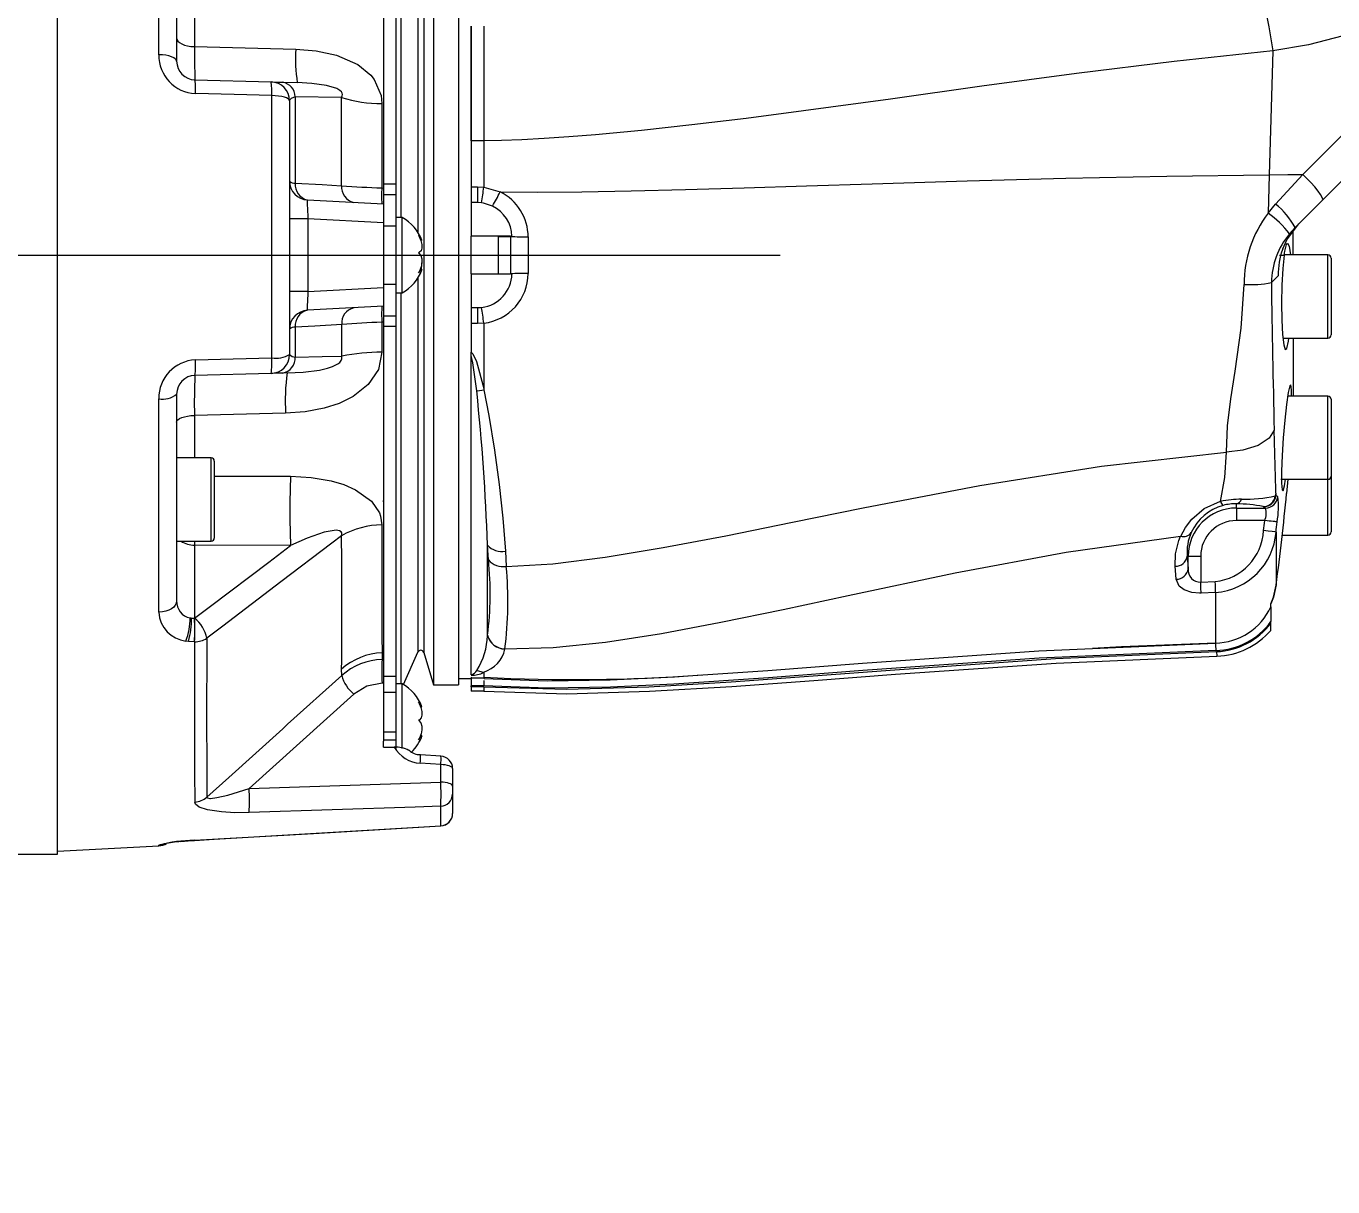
# Model space of a CAD drawing. Header units: millimetres. Extents: x 26 to 585, y 36 to 406.
# Drawn here: x 130.91 to 151.74, y 165.75 to 184.25 of the extents above; entities that cross this region are included whole.
import ezdxf

# ---------------------------------------------------------------- set-up
doc = ezdxf.new("R2010")
doc.units = ezdxf.units.MM
doc.styles.add('SLDTEXTSTYLE0', font='TXT', dxfattribs={"width": 0.605})
doc.dimstyles.new('SLDDIMSTYLE6', dxfattribs={"dimtxt": 3.5, "dimasz": 3.5, "dimexe": 0, "dimexo": 0.0625, "dimgap": 0.875, "dimtad": 0, "dimtih": 1, "dimtoh": 1, "dimlfac": 10, "dimrnd": 1e-09, "dimzin": 12, "dimdsep": 46, "dimtxsty": 'SLDTEXTSTYLE0', "dimsah": 1, "dimcen": 0, "dimadec": 0, "dimazin": 0, "dimtfac": 1, "dimtdec": 3, "dimtofl": 0, "dimtmove": 0, "dimatfit": 3, "dimfxl": 1, "dimfrac": 2, "dimtolj": 1, "dimtzin": 12, "dimarcsym": 0})

# ---------------------------------------------------------------- blocks, each defined once
blk = doc.blocks.new('*D24')
at = {"color": 7, "linetype": 'Continuous', "lineweight": 0, "transparency": 16777216}
for p, q in [((99.108, 180.599), (120.828, 158.88)), ((120.828, 158.88), (127.275, 152.435)), ((127.275, 152.435), (207.313, 152.435))]:
    blk.add_line(p, q, dxfattribs=at)
blk.add_solid([(120.828, 158.88), (122.923, 156.025), (123.684, 156.786)], dxfattribs=at)
at = {"color": 7, "linetype": 'Continuous', "lineweight": 0, "transparency": 16777216, "char_height": 3.5, "attachment_point": 1, "style": 'SLDTEXTSTYLE0'}
for s, insert in [('R307.3', (160.69, 167.689)), ('R307.3', (130.362, 156.947)), ('Smallest circumsribed radius axis 1', (130.362, 151.575))]:
    blk.add_mtext(s, dxfattribs=dict(at, insert=insert))
blk = doc.blocks.new('SW_CENTERMARKSYMBOL_7')
at = {"color": 0, "linetype": 'Continuous', "lineweight": 0}
blk.add_line((0.7, 0), (43.821, 0), dxfattribs=at)

msp = doc.modelspace()

# ---------------------------------------------------------------- linework, layer by layer
at = {"color": 7, "linetype": 'Continuous', "lineweight": 15}
for p, q in [((136.604629, 187.639972), (136.604629, 181.73291)), ((136.804629, 187.639972), (136.804629, 181.73291)), ((136.881874, 187.548521), (136.881874, 181.198577)), ((137.404631, 187.448577), (137.404631, 173.748577)), ((131.408221, 171.048577), (131.408221, 186.46608)), ((133.023922, 183.792451), (133.023922, 186.349485)), ((133.308221, 185.891493), (133.308221, 183.690824)), ((137.804631, 184.716008), (137.804631, 173.748577)), ((151.26595, 181.884198), (153.914363, 184.537323)), ((138.004629, 182.42227), (138.004629, 184.248577)), ((138.004629, 184.248577), (138.004629, 182.42227)), ((138.204629, 184.248576), (138.204629, 182.42227)), ((154.219122, 184.113066), (151.57928, 181.473226)), ((133.59252, 183.92174), (135.206152, 183.87981)), ((133.600367, 183.390927), (134.816072, 183.359093)), ((134.998102, 183.354326), (135.232312, 183.348193)), ((134.823922, 178.960303), (134.823922, 183.140909)), ((135.108222, 183.059196), (135.108222, 179.012959)), ((135.938842, 183.110434), (135.199235, 183.123114)), ((138.204629, 182.42227), (138.004629, 182.42227)), ((138.004629, 182.42227), (138.004629, 181.688763)), ((138.204629, 182.42227), (138.204629, 181.682718)), ((136.604629, 181.73291), (136.804629, 181.73291)), ((136.604629, 181.73291), (136.604629, 181.5643)), ((136.804629, 181.73291), (136.804629, 181.5643)), ((138.004629, 181.688763), (138.10463, 181.688763)), ((138.004629, 181.688763), (138.004629, 181.43572)), ((138.10463, 181.688763), (138.10463, 181.43572)), ((138.10463, 181.688763), (138.204629, 181.682744)), ((150.725205, 181.878924), (150.710387, 181.266639)), ((150.831337, 181.41153), (151.267017, 181.883179)), ((135.392521, 181.478012), (136.604629, 181.414488)), ((136.580036, 181.66908), (136.60822, 181.667655)), ((136.604629, 181.5643), (136.804629, 181.5643)), ((136.604629, 181.5643), (136.604629, 181.0643)), ((136.804629, 181.5643), (136.804629, 181.0643)), ((138.10463, 181.43572), (138.004629, 181.43572)), ((138.004629, 181.43572), (138.004629, 180.898577)), ((138.170255, 181.431783), (138.10463, 181.43572)), ((150.710387, 181.266639), (150.831337, 181.41153)), ((151.57928, 181.473226), (151.142336, 181.036286)), ((135.400368, 181.1776), (135.108222, 181.1776)), ((135.400368, 181.1776), (135.400368, 180.019554)), ((136.604629, 181.0643), (136.604629, 180.132855)), ((136.604629, 181.0643), (136.804629, 181.0643)), ((136.904631, 181.198577), (136.804629, 181.198577)), ((136.804629, 181.0643), (136.804629, 180.132855)), ((136.904631, 179.998577), (136.904631, 181.198577)), ((138.004629, 180.298577), (138.004629, 180.898577)), ((138.43926, 180.898577), (138.004629, 180.898577)), ((138.439269, 180.896905), (138.43926, 180.898577)), ((138.631866, 180.898577), (138.43926, 180.898577)), ((138.631866, 180.898577), (138.631866, 180.897574)), ((138.631866, 180.898577), (138.652716, 180.898577)), ((138.91272, 180.888577), (138.912959, 180.307189)), ((151.142336, 181.036286), (151.052065, 180.936585)), ((151.108707, 180.598577), (151.110459, 180.97538)), ((150.889988, 180.598577), (150.966496, 180.598577)), ((151.664628, 180.602214), (150.967045, 180.602214)), ((151.71463, 180.552214), (151.71463, 179.325214)), ((137.218896, 180.369779), (137.190051, 180.369779)), ((138.004629, 180.298577), (138.439409, 180.298577)), ((138.004629, 180.298577), (138.004629, 179.761435)), ((138.439409, 180.298577), (138.439418, 180.300059)), ((138.439409, 180.298577), (138.631854, 180.298577)), ((138.439418, 180.300059), (138.631854, 180.299466)), ((138.631854, 180.299466), (138.631854, 180.298577)), ((135.400368, 180.019554), (135.108222, 180.019554)), ((136.604629, 180.132855), (136.804629, 180.132855)), ((136.604629, 180.132855), (136.604629, 179.632855)), ((136.804629, 180.132855), (136.804629, 179.632855)), ((136.804629, 179.998577), (136.904631, 179.998577)), ((136.881874, 179.998577), (136.881874, 173.764655)), ((136.604629, 179.782667), (135.392521, 179.719143)), ((136.604629, 179.632855), (136.804629, 179.632855)), ((136.604629, 179.632855), (136.604629, 179.464244)), ((136.804629, 179.632855), (136.804629, 179.464244)), ((138.004629, 179.761435), (138.10463, 179.761435)), ((138.004629, 179.761435), (138.004629, 179.508391)), ((138.10463, 179.761435), (138.170252, 179.765371)), ((138.10463, 179.761435), (138.10463, 179.508391)), ((135.939826, 178.988662), (135.940279, 179.491573)), ((136.582224, 179.528185), (136.581815, 179.050237)), ((136.60822, 179.5295), (136.582224, 179.528185)), ((136.604629, 179.464244), (136.804629, 179.464244)), ((136.604629, 179.464244), (136.604629, 173.888131)), ((136.804629, 179.464244), (136.804629, 173.888131)), ((138.10463, 179.508391), (138.004629, 179.508391)), ((138.004629, 179.508391), (138.004629, 179.050975)), ((138.204629, 179.514411), (138.10463, 179.508391)), ((138.204629, 179.51438), (138.204629, 178.469613)), ((150.946612, 179.275214), (151.664628, 179.275214)), ((151.108707, 179.275214), (151.108707, 178.351108)), ((138.004629, 178.997642), (138.004629, 179.050975)), ((138.004629, 173.905688), (138.004629, 178.997642)), ((134.816072, 178.713062), (133.600367, 178.681227)), ((135.072313, 178.719772), (134.998024, 178.717826)), ((133.308221, 178.38133), (133.308221, 176.674838)), ((138.204629, 178.469613), (138.204543, 178.452696)), ((151.664628, 178.351108), (151.022876, 178.351108)), ((133.023922, 174.904229), (133.023922, 178.30846)), ((151.71463, 178.301108), (151.71463, 177.074108)), ((135.046152, 178.079071), (133.59252, 178.042326)), ((133.85822, 177.365463), (133.308221, 177.365463)), ((133.908219, 177.315463), (133.908219, 176.088463)), ((150.914628, 177.024108), (151.664628, 177.024108)), ((151.027466, 177.024108), (151.005949, 176.798577)), ((151.71463, 177.074108), (151.71463, 176.185077)), ((136.604629, 176.667952), (136.60822, 176.688409)), ((150.834937, 176.800951), (150.825937, 176.761386)), ((150.834937, 176.800951), (150.83505, 176.765494)), ((150.20463, 176.566584), (150.20463, 176.632685)), ((150.20463, 176.566584), (150.666619, 176.566584)), ((150.20463, 176.566584), (150.20463, 176.366858)), ((150.636853, 176.584938), (150.629521, 176.588476)), ((150.656445, 176.366858), (150.20463, 176.366858)), ((150.937022, 176.135077), (151.664628, 176.135077)), ((133.304928, 176.038463), (133.85822, 176.038463)), ((133.308221, 175.971337), (133.308221, 175.085419)), ((133.59252, 175.97452), (133.59252, 174.8115)), ((135.124088, 175.96867), (133.59252, 175.97452)), ((138.26421, 174.536318), (138.26421, 175.974659)), ((138.278521, 175.739745), (138.26421, 175.974659)), ((149.436624, 175.798577), (149.421419, 175.798577)), ((149.421419, 175.798577), (149.436624, 175.598077)), ((149.436624, 175.598077), (149.436624, 175.798577)), ((149.436624, 175.798577), (149.636347, 175.798577)), ((149.636347, 175.798577), (149.636347, 175.385555)), ((138.564, 175.63702), (138.564018, 175.63702)), ((149.245114, 175.430698), (149.230559, 175.637724)), ((149.636347, 175.385555), (149.868912, 175.393307)), ((150.839771, 175.340917), (150.794632, 175.147421)), ((150.794632, 175.145733), (150.839199, 175.337251)), ((149.874325, 175.21902), (149.642564, 175.211094)), ((150.754631, 174.992128), (150.754631, 175.041309)), ((133.524824, 174.816455), (133.545638, 174.813311)), ((133.545638, 174.813311), (133.59252, 174.8115)), ((133.59252, 174.8115), (133.595056, 174.811506)), ((150.754631, 174.992128), (150.754631, 174.756871)), ((150.754631, 174.731677), (150.754631, 174.756871)), ((150.754631, 174.616025), (150.754631, 174.731677)), ((133.498756, 174.440267), (133.457125, 174.446809)), ((133.59252, 174.434442), (133.498756, 174.440267)), ((133.595056, 174.434446), (133.59252, 174.434442)), ((138.26421, 174.536318), (138.264538, 174.537613)), ((136.927057, 173.75165), (137.153686, 174.268651)), ((137.247295, 174.263196), (137.404631, 173.748577)), ((138.543324, 174.319413), (138.543353, 174.319413)), ((149.885971, 174.277391), (149.893177, 174.204954)), ((135.939328, 173.895985), (135.938768, 174.000146)), ((136.583651, 174.152389), (136.60822, 174.153154)), ((136.60822, 173.776876), (136.583651, 173.776129)), ((136.604629, 173.888131), (136.804629, 173.888131)), ((136.604629, 173.888131), (136.604629, 173.633181)), ((136.804629, 173.888131), (136.804629, 173.633181)), ((137.804631, 173.848577), (138.004629, 173.848577)), ((138.004629, 173.871649), (138.004629, 173.852312)), ((138.004629, 173.848577), (138.004629, 173.852312)), ((138.204629, 173.852312), (138.004629, 173.852312)), ((138.004629, 173.852312), (138.004629, 173.732028)), ((138.194982, 173.949037), (138.204629, 173.952021)), ((138.204629, 173.943467), (138.204629, 173.866732)), ((138.204629, 173.817303), (138.204629, 173.732028)), ((136.604629, 173.633181), (136.804629, 173.633181)), ((136.604629, 173.633181), (136.604629, 173.000323)), ((136.904631, 173.764655), (136.804629, 173.764655)), ((136.804629, 173.633181), (136.804629, 173.000323)), ((136.904631, 172.73432), (136.904631, 173.764655)), ((137.404631, 173.748577), (137.804631, 173.748577)), ((138.204629, 173.732028), (138.004629, 173.732028)), ((138.004629, 173.718587), (138.004629, 173.732028)), ((138.204629, 173.718587), (138.004629, 173.718587)), ((138.004629, 173.718587), (138.004629, 173.645792)), ((138.204629, 173.645792), (138.004629, 173.645792)), ((138.204629, 173.718587), (138.204629, 173.645792)), ((137.200878, 173.395614), (137.218983, 173.395614)), ((136.604629, 173.000323), (136.804629, 173.000323)), ((136.604629, 173.000323), (136.604629, 172.871461)), ((136.804629, 173.000323), (136.804629, 172.871461)), ((137.218983, 172.933696), (137.193383, 172.933696)), ((136.604629, 172.871461), (136.804629, 172.871461)), ((136.604629, 172.871461), (136.604629, 172.85052)), ((136.60822, 172.755906), (136.60822, 172.850458)), ((136.804629, 172.871461), (136.804629, 172.735682)), ((137.52128, 172.612029), (137.19512, 172.633182)), ((137.518687, 172.476945), (137.192518, 172.498257)), ((137.518687, 172.197646), (137.518687, 172.476945)), ((137.708221, 172.41192), (137.708221, 172.132622)), ((134.463147, 172.094053), (137.518687, 172.197646)), ((137.708221, 172.132622), (137.708221, 172.004539)), ((137.708221, 172.004539), (137.708221, 171.69885)), ((137.518687, 171.500911), (137.518687, 171.813398)), ((137.519915, 171.50238), (137.518687, 171.500911)), ((131.408221, 171.098577), (133.023922, 171.183252)), ((129.5974, 171.048577), (131.408221, 171.048577))]:
    msp.add_line(p, q, dxfattribs=at)
at = {"color": 8, "linetype": 'Continuous', "lineweight": 15}
for p, q in [((137.153686, 186.928452), (137.153686, 180.964967)), ((137.247295, 186.933959), (137.247295, 174.263196)), ((133.59252, 185.045067), (133.59252, 183.92174)), ((136.604629, 181.114488), (135.400368, 181.1776)), ((151.664628, 179.275214), (151.664628, 180.602214)), ((137.153686, 180.232188), (137.153686, 174.268651)), ((135.400368, 180.019554), (136.604629, 180.082667)), ((151.664628, 177.024108), (151.664628, 178.351108)), ((133.59252, 178.042326), (133.59252, 177.365463)), ((133.85822, 176.038463), (133.85822, 177.365463)), ((133.908219, 177.072448), (135.124088, 177.072341)), ((151.664628, 176.135077), (151.664628, 177.024108)), ((133.591975, 176.038463), (133.59252, 175.97452)), ((133.59252, 171.269614), (133.594198, 171.267901)), ((133.023922, 171.183252), (133.023922, 171.192359))]:
    msp.add_line(p, q, dxfattribs=at)
at = {"color": 7, "linetype": 'Continuous', "lineweight": 15, "flags": 128}
for points in [[(154.070801, 184.685619), (153.551943, 184.480128), (153.010244, 184.344971), (152.461339, 184.219409), (151.908291, 184.093272), (151.355196, 183.953125), (150.786538, 183.853502)], [(133.308221, 184.06225), (133.313609, 184.035704), (133.329577, 184.010112), (133.355556, 183.986392), (133.390606, 183.965397), (133.433477, 183.94788), (133.482621, 183.934472), (133.53628, 183.925653), (133.59252, 183.92174)], [(133.308221, 183.690824), (133.302833, 183.710024), (133.286862, 183.728534), (133.260886, 183.745691), (133.225832, 183.760876), (133.182965, 183.773545), (133.133818, 183.783243), (133.080162, 183.789621), (133.023922, 183.792451)], [(135.206152, 183.87981), (135.534317, 183.853245), (135.855038, 183.783717), (136.19583, 183.634417), (136.402527, 183.464516), (136.455322, 183.398679), (136.566682, 183.14419), (136.579497, 183.013693)], [(150.786538, 183.853502), (149.210633, 183.685906), (147.658012, 183.493614), (146.145187, 183.289392), (144.688673, 183.086003), (143.304987, 182.896213), (142.388911, 182.777929), (141.524837, 182.674043), (140.720753, 182.586153), (139.984591, 182.515922), (139.560259, 182.481501), (139.168183, 182.454795), (138.810442, 182.435963), (138.489027, 182.425131), (138.204629, 182.42227)], [(150.786538, 183.853502), (150.75881, 182.944638), (150.725205, 181.878924)], [(134.816072, 183.359093), (134.817825, 183.359047), (134.866626, 183.357769), (134.998102, 183.354326)], [(134.823922, 183.140909), (134.224791, 183.156834), (133.608214, 183.173221)], [(135.938842, 183.110434), (135.949806, 183.136726), (135.951556, 183.161283), (135.946075, 183.181699), (135.934315, 183.201041), (135.911373, 183.223473), (135.862724, 183.252749), (135.697705, 183.303545), (135.462357, 183.336615), (135.232312, 183.348193)], [(135.108222, 183.059196), (135.102833, 183.074633), (135.086862, 183.089517), (135.060886, 183.103311), (135.025833, 183.115521), (134.982962, 183.125707), (134.933818, 183.133505), (134.880162, 183.138634), (134.823922, 183.140909)], [(135.199235, 183.123114), (135.133497, 183.095466), (135.109095, 183.066126), (135.108222, 183.059196)], [(135.199235, 183.123114), (135.199214, 182.41562), (135.199184, 181.746119)], [(135.938794, 181.705506), (135.938687, 182.413642), (135.938842, 183.110434)], [(136.579497, 183.013693), (136.57961, 182.353626), (136.580036, 181.66908)], [(135.199184, 181.746119), (135.62913, 181.722536), (135.938794, 181.705506)], [(138.464976, 181.604746), (139.069236, 181.601187), (139.768843, 181.607785), (140.555269, 181.622885), (141.419984, 181.644836), (142.354454, 181.672), (143.350143, 181.702757), (144.39852, 181.735487), (145.910395, 181.780736), (147.483564, 181.822462), (149.095882, 181.856555), (150.725205, 181.878924)], [(150.725205, 181.878924), (151.027895, 181.881493), (151.265968, 181.883173)], [(151.57928, 181.473226), (151.582784, 181.488931), (151.572866, 181.518597), (151.547707, 181.562627), (151.507492, 181.619278), (151.454724, 181.684702), (151.393742, 181.753759), (151.329632, 181.821281), (151.267017, 181.883179)], [(138.204629, 181.682693), (138.204635, 181.682692), (138.46497, 181.604749), (138.464976, 181.604746)], [(138.464976, 181.604746), (138.464955, 181.60474), (138.464935, 181.604733)], [(138.344217, 181.380437), (138.201315, 181.427123), (138.170228, 181.431786)], [(150.943399, 180.698996), (151.00847, 180.8394), (151.203437, 181.097386)], [(137.163899, 180.918892), (137.203697, 180.831683), (137.218837, 180.767126), (137.219269, 180.709988), (137.205956, 180.669179), (137.1799, 180.643118), (137.163899, 180.636572)], [(138.439269, 180.896905), (138.471575, 180.897017), (138.503031, 180.897126), (138.532809, 180.89723), (138.560135, 180.897325), (138.584287, 180.897408), (138.604627, 180.897479), (138.620628, 180.897535), (138.631866, 180.897574)], [(138.439418, 180.300059), (138.439856, 180.598236), (138.439269, 180.896905)], [(138.631866, 180.897574), (138.631837, 180.598287), (138.631854, 180.299466)], [(150.966496, 180.598577), (150.976194, 180.663131), (151.003189, 180.769492), (151.020486, 180.788714), (151.045979, 180.740575), (151.066924, 180.601358), (151.067204, 180.598577)], [(137.163899, 180.636572), (137.203697, 180.590521), (137.218837, 180.538123), (137.219269, 180.473896), (137.205956, 180.409237), (137.1799, 180.344597), (137.163899, 180.316257)], [(137.204201, 180.367619), (137.218837, 180.430028), (137.219165, 180.473389)], [(150.966496, 180.598577), (150.945229, 180.384112), (150.930775, 180.118974), (150.924833, 179.83408), (150.928004, 179.561752), (150.939883, 179.331874), (150.959153, 179.169596), (150.983716, 179.093212), (151.01086, 179.112097), (151.037491, 179.224943), (151.043458, 179.275214)], [(137.163899, 180.316257), (137.203694, 180.357413), (137.218837, 180.369574), (137.219221, 180.363288)], [(150.872941, 180.27), (150.860096, 180.257155), (150.847007, 180.244063), (150.833661, 180.230722), (150.820077, 180.217133), (150.806237, 180.203296), (150.792153, 180.189212), (150.777824, 180.17488), (150.763244, 180.160301)], [(150.047017, 177.459139), (150.065012, 177.878953), (150.116027, 178.308361), (150.184108, 178.750272), (150.282694, 179.433859), (150.327278, 180.129398)], [(135.940279, 179.491573), (135.50987, 179.467813), (135.199172, 179.450759)], [(135.199172, 179.450759), (135.199181, 179.226631), (135.199196, 178.973378)], [(136.581815, 179.050237), (136.525569, 178.775346), (136.363975, 178.53342), (136.120591, 178.343124), (135.89818, 178.235462), (135.661609, 178.159732), (135.356242, 178.102167), (135.046152, 178.079071)], [(135.072313, 178.719772), (135.326565, 178.732955), (135.584177, 178.766834), (135.710714, 178.795629), (135.792572, 178.822524), (135.876871, 178.864547), (135.907526, 178.888411), (135.932855, 178.919652), (135.942189, 178.942719), (135.944293, 178.966577), (135.939826, 178.988662)], [(135.199196, 178.973378), (135.626085, 178.982302), (135.939826, 178.988662)], [(138.004629, 179.050975), (138.005609, 179.050206), (138.030315, 179.022918), (138.088993, 178.900822), (138.204629, 178.469613)], [(138.092298, 178.434388), (138.032196, 178.881064), (138.004629, 178.997642)], [(133.608214, 178.927788), (134.207297, 178.943809), (134.823922, 178.960303)], [(134.998024, 178.717826), (134.971783, 178.717139), (134.861583, 178.714253), (134.816072, 178.713062)], [(138.092298, 178.434388), (138.104967, 178.435881), (138.204543, 178.452696)], [(138.204543, 178.452696), (138.204629, 178.452307), (138.204629, 178.452301)], [(138.204629, 178.452301), (138.204632, 178.452295), (138.286976, 178.04105), (138.378013, 177.487965), (138.451255, 176.944345), (138.509507, 176.402991), (138.549528, 175.877138)], [(151.085855, 178.351108), (151.084537, 178.452669), (151.073618, 178.531987), (151.05514, 178.516974), (151.031084, 178.408891), (151.004101, 178.219026), (150.977237, 177.968312), (150.953598, 177.685421), (150.935937, 177.403157), (150.926251, 177.153898), (150.925554, 176.965413), (150.933851, 176.858053), (150.9502, 176.843313), (150.972826, 176.923092), (150.988878, 177.024108)], [(133.308221, 177.934243), (133.313609, 177.954663), (133.329577, 177.974349), (133.355556, 177.992595), (133.390606, 178.008745), (133.433477, 178.022218), (133.482621, 178.032532), (133.53628, 178.039316), (133.59252, 178.042326)], [(150.807632, 177.809987), (150.726289, 177.67982), (150.552226, 177.564563), (150.30982, 177.48765), (150.047285, 177.459146)], [(138.564018, 175.63702), (139.30629, 175.679449), (140.143193, 175.782994), (141.065506, 175.935611), (142.064009, 176.12527), (143.129472, 176.340002), (144.252662, 176.567855), (146.112097, 176.923668), (148.055495, 177.236084), (150.047148, 177.459135)], [(149.952657, 176.67324), (150.018478, 177.055643), (150.047285, 177.459146)], [(135.124088, 177.072341), (135.450456, 177.055915), (135.769514, 177.002042), (135.971997, 176.941913), (136.161597, 176.858989), (136.415706, 176.673575), (136.540575, 176.491202), (136.560635, 176.437119), (136.581577, 176.299927)], [(150.825913, 176.761279), (150.825913, 176.76128), (150.83505, 176.765495), (150.83505, 176.765495)], [(149.318303, 176.119638), (149.318303, 176.119641), (149.391616, 176.255569), (149.492831, 176.387955), (149.693615, 176.557677), (149.953217, 176.673648)], [(136.581577, 176.299927), (136.581979, 175.907998), (136.581234, 175.540002), (136.580343, 175.164328), (136.580221, 174.826146), (136.581306, 174.519883), (136.582963, 174.258024)], [(150.854743, 176.345593), (150.848503, 176.346262), (150.835575, 176.347649), (150.8164, 176.349705), (150.791658, 176.352358), (150.762207, 176.355517), (150.729067, 176.35907), (150.6934, 176.362895), (150.656445, 176.366858)], [(135.938446, 176.125272), (135.781757, 176.005928), (134.969653, 175.387644), (134.043283, 174.683258), (133.788932, 174.490051)], [(135.938446, 176.125272), (135.943184, 176.15022), (135.93948, 176.173185), (135.928861, 176.188822), (135.90527, 176.203189), (135.851387, 176.212194), (135.657738, 176.180985), (135.390333, 176.087495), (135.124088, 175.96867)], [(138.543353, 174.319413), (139.312256, 174.343012), (140.145711, 174.429417), (141.038267, 174.567185), (141.984473, 174.744877), (142.978875, 174.95113), (144.01601, 175.174615), (145.718999, 175.533379), (147.492851, 175.862825), (149.316497, 176.119436)], [(149.230559, 175.637724), (149.236835, 175.83577), (149.288649, 176.050112), (149.316497, 176.119432), (149.316497, 176.119436)], [(149.316497, 176.119436), (149.317879, 176.119444), (149.318189, 176.1194)], [(149.318189, 176.1194), (149.318297, 176.119633), (149.318303, 176.119638)], [(150.837077, 176.183998), (150.817908, 176.18614), (150.773985, 176.191039), (150.711382, 176.198018), (150.638754, 176.206114)], [(150.83688, 176.182475), (150.838078, 175.793312), (150.83893, 175.509946), (150.839407, 175.338183)], [(133.595056, 174.811506), (133.849473, 175.003976), (134.776158, 175.705288), (135.124088, 175.96867)], [(138.549528, 175.877138), (138.564, 175.637025), (138.564, 175.63702)], [(149.642564, 175.211094), (149.617792, 175.21063), (149.492527, 175.222448), (149.373449, 175.262269), (149.291898, 175.323293), (149.245114, 175.430698)], [(149.642564, 175.211094), (149.642045, 175.225524), (149.641431, 175.242765), (149.640728, 175.262514), (149.639947, 175.284424), (149.639107, 175.30811), (149.638213, 175.333157), (149.637289, 175.359124), (149.636347, 175.385555)], [(149.874325, 175.21902), (149.873341, 175.25071), (149.872048, 175.292337), (149.87054, 175.341), (149.868912, 175.393307)], [(133.308221, 175.085419), (133.302833, 175.051187), (133.286862, 175.018185), (133.260886, 174.987598), (133.225832, 174.960525), (133.182965, 174.937937), (133.133818, 174.920647), (133.080162, 174.909274), (133.023922, 174.904229)], [(138.204629, 173.852322), (138.204635, 173.852321), (138.213424, 173.851672), (139.215071, 173.812768), (140.218491, 173.828478), (141.22083, 173.876978), (142.732067, 173.978254), (144.242329, 174.094009), (147.05487, 174.292256), (149.873246, 174.414548)], [(149.875582, 174.413209), (148.371531, 174.356023), (147.911871, 174.329442)], [(136.582963, 174.258024), (136.583645, 174.153689), (136.583651, 174.152389)], [(149.876017, 174.294739), (147.062881, 174.172749), (144.251505, 173.974608), (142.74394, 173.859015), (141.235409, 173.75775), (140.225286, 173.708736), (139.214064, 173.69284), (138.204629, 173.732028)], [(138.204629, 173.718587), (139.523349, 173.679379), (140.837787, 173.717237), (142.148004, 173.794012), (143.454675, 173.889136), (144.759465, 173.988915), (147.321675, 174.165879), (149.885971, 174.277391)], [(138.204629, 173.645792), (139.527915, 173.606878), (140.846128, 173.644991), (142.158578, 173.721942), (143.465875, 173.817153), (144.77034, 173.916938), (147.330979, 174.093738), (149.893177, 174.204954)], [(138.543353, 174.319413), (138.543353, 174.319411), (138.542981, 174.318067)], [(138.095854, 173.97924), (138.100211, 173.97702), (138.194982, 173.949037)], [(133.790324, 171.958609), (134.13925, 172.273541), (134.999151, 173.049151), (135.076822, 173.119162), (135.939328, 173.895985)], [(136.583651, 173.776129), (136.340479, 173.7265), (136.132614, 173.598524)], [(138.194982, 173.949037), (138.196863, 173.948784), (138.198815, 173.94839), (138.201184, 173.947622), (138.204319, 173.945019), (138.204656, 173.943483)], [(136.132614, 173.598524), (135.270292, 172.821949), (134.463147, 172.094053)], [(137.163899, 173.476666), (137.203697, 173.389434), (137.218837, 173.32369), (137.219269, 173.26436), (137.205956, 173.220784), (137.1799, 173.191462), (137.163899, 173.183323)], [(137.163899, 173.183323), (137.203697, 173.141447), (137.218837, 173.091582), (137.219269, 173.029055), (137.205956, 172.965036), (137.1799, 172.900096), (137.163899, 172.871312)], [(137.163899, 172.871312), (137.203694, 172.916666), (137.218837, 172.932547), (137.219141, 172.930297)], [(137.708221, 172.41192), (137.70463, 172.424205), (137.693981, 172.436049), (137.676663, 172.447026), (137.653295, 172.456741), (137.624715, 172.464848), (137.591953, 172.471053), (137.556181, 172.475134), (137.518687, 172.476945)], [(137.708221, 172.132622), (137.70463, 172.144906), (137.693981, 172.15675), (137.676663, 172.167727), (137.653295, 172.177443), (137.624715, 172.185549), (137.591953, 172.191754), (137.556181, 172.195836), (137.518687, 172.197646)], [(133.790324, 171.958609), (133.797775, 171.946077), (133.799894, 171.944809), (133.835042, 171.937971), (133.84589, 171.937874), (133.947239, 171.949717), (134.121565, 171.989741), (134.463147, 172.094053)], [(134.463147, 171.71145), (134.237565, 171.71004), (134.021536, 171.721835), (133.797381, 171.755593), (133.667506, 171.799237), (133.608765, 171.84467), (133.596686, 171.87978)], [(137.518687, 171.813398), (137.109984, 171.799593), (134.463147, 171.71145)], [(133.59252, 171.269614), (135.49192, 171.38084), (137.518687, 171.500911)], [(133.594171, 171.268334), (133.905143, 171.285959), (137.519968, 171.501528)], [(133.374579, 171.250286), (133.490098, 171.2608), (133.594413, 171.267653)]]:
    msp.add_lwpolyline(points, dxfattribs=at)
at = {"color": 8, "linetype": 'Continuous', "lineweight": 15, "flags": 128}
msp.add_lwpolyline([(133.023922, 171.192359), (133.080162, 171.200693), (133.131892, 171.218601)], dxfattribs=at)
at = {"color": 7, "linetype": 'Continuous', "lineweight": 15}
for centre, radius, start, end in [((248.10059, 200.79607), 98.777909, 188.66514419, 189.87631377), ((133.635449, 183.784197), 0.611583, 179.226713, 267.4476356), ((143.503828, 183.802793), 9.912021, 179.3124188, 182.3814517), ((137.504879, 183.726476), 2.303835, 176.1838252, 189.4506014), ((133.608218, 183.690821), 0.299997, 179.9994109, 268.5004435), ((132.574212, 183.244946), 1.036487, 356.031934, 8.096584), ((133.787117, 183.212839), 1.039297, 356.0313684, 8.0896978), ((134.80822, 183.059195), 0.3, 0, 88.5), ((134.95676, 183.115273), 0.242602, 1.8521829, 80.1882298), ((136.586148, 185.227447), 2.213764, 252.9982821, 269.8278624), ((135.40822, 181.777601), 0.3, 180, 267), ((135.190722, 181.868823), 0.122995, 227.8740532, 273.9450235), ((135.450343, 181.723471), 0.252178, 174.8473363, 256.7446796), ((136.189035, 181.683731), 0.251187, 175.0268208, 256.6808562), ((137.148587, 197.340047), 15.681278, 265.5752982, 267.922189), ((137.913939, 181.542428), 1.339903, 174.576133, 185.423867), ((130.69365, 182.583778), 7.564834, 351.240751, 353.1589716), ((135.530823, 183.039253), 3.266016, 329.4758084, 333.9454695), ((138.117859, 180.88965), 0.794862, 359.9226279, 64.1097649), ((138.104856, 180.887508), 0.547972, 1.1574712, 64.0992996), ((152.219523, 180.125098), 1.892249, 142.8953791, 179.8697806), ((149.906205, 180.092253), 1.423338, 36.3848334, 55.5979065), ((150.029704, 180.430646), 1.266787, 28.5607876, 50.7423988), ((136.564732, 180.586638), 0.7, 20.7167961, 60.9502528), ((136.967736, 180.73752), 0.267163, 19.9310288, 42.7563452), ((138.890048, 184.568926), 3.68042, 265.9773885, 270.3529556), ((152.002441, 180.141123), 1.239345, 140.0707514, 179.1133237), ((151.972398, 180.309708), 1.100175, 159.2775214, 182.0684218), ((151.66463, 180.552214), 0.05, 0, 90), ((136.564732, 180.610516), 0.7, 299.0497472, 339.3240755), ((138.106411, 180.308495), 0.546863, 276.7031389, 358.960816), ((138.110853, 180.31077), 0.802114, 276.7138604, 359.7442006), ((138.890422, 176.007471), 4.299777, 89.6996895, 93.4475696), ((150.411675, 182.029412), 1.901887, 267.4566376, 280.652549), ((378.727337, 183.290022), 227.985576, 180.78656475, 181.37733642), ((135.40822, 179.419554), 0.3, 93, 180), ((135.450417, 179.473596), 0.25228, 103.2670587, 185.1936233), ((136.190652, 179.513358), 0.25132, 103.2941474, 184.9726792), ((137.916171, 179.654839), 1.339947, 174.5762236, 185.4237764), ((130.68545, 178.612254), 7.573106, 6.8416861, 8.7581922), ((135.190632, 179.327505), 0.123549, 86.0362567, 131.8378037), ((137.055382, 165.585822), 13.95039, 91.9436865, 94.5847434), ((151.66463, 179.325214), 0.05, 270, 0), ((134.80822, 179.012959), 0.3, 271.5, 0), ((134.889963, 179.397554), 0.442211, 261.4112228, 299.5750084), ((135.205981, 179.113314), 0.1401, 225.7506031, 267.2242064), ((136.580654, 175.684811), 3.365426, 89.9802306, 100.9770186), ((133.632542, 178.319552), 0.608722, 92.2904822, 181.0441153), ((132.416779, 178.842301), 1.194498, 352.2502718, 4.1040047), ((133.628753, 178.874504), 1.198245, 352.2568477, 4.1060754), ((134.949367, 178.963087), 0.250041, 281.221158, 2.3588802), ((133.60822, 178.381331), 0.299999, 91.5000406, 180.000105), ((142.056886, 178.257866), 8.46711, 177.1339765, 181.4586868), ((137.999504, 178.279367), 2.960136, 171.443854, 183.8798483), ((133.087577, 178.651136), 0.348538, 259.4766091, 309.2758171), ((103.563103, 174.785253), 34.721485, 1.9630869, 6.0327738), ((151.66463, 178.301108), 0.05, 0, 90), ((-150.208027, 169.153511), 301.140102, 1.45519693, 1.64723294), ((133.85822, 177.315463), 0.05, 0, 90), ((149.432682, 176.520505), 14.319231, 177.7913854, 182.2086146), ((151.66463, 177.074108), 0.05, 270, 0), ((150.32097, 174.782919), 1.925743, 90.9998442, 101.0269239), ((150.179573, 176.743144), 0.113265, 282.7809508, 342.1198306), ((150.349239, 178.848448), 2.140974, 268.343981, 282.8658205), ((150.627406, 176.788907), 0.200453, 270.6114839, 352.0584727), ((150.635514, 176.785467), 0.200534, 270.3826032, 354.2840667), ((150.665461, 176.767089), 0.200508, 270.330907, 354.2648727), ((150.459444, 176.12288), 0.744338, 56.9884118, 59.6940146), ((111.195929, 180.598577), 39.990968, 352.4413844, 354.5474452), ((149.587264, 176.578726), 1.288741, 349.5778305, 7.5049981), ((229.921989, 176.323087), 96.614409, 179.791399, 180.208601), ((150.20463, 175.798577), 0.768007, 90, 180), ((150.195955, 175.855801), 0.779581, 105.0644715, 155.8905302), ((150.068526, 176.699858), 0.11825, 192.8058582, 230.5171573), ((150.176966, 175.935736), 0.697498, 87.7269816, 105.2757326), ((150.226214, 174.776293), 1.856517, 77.4533001, 90.66616), ((150.265789, 175.949836), 0.735556, 56.9797904, 59.7040412), ((150.396499, 176.480222), 0.28359, 336.4376111, 17.7298734), ((136.603651, 174.947221), 1.352887, 90.9349187, 119.4519563), ((150.20463, 175.798577), 0.568281, 90, 180), ((111.195929, 180.598577), 39.686774, 353.6455648, 353.8790324), ((111.195929, 180.598577), 39.886205, 353.642924, 353.8790324), ((133.85822, 176.088463), 0.05, 270, 0), ((-113.834871, 175.024879), 249.775741, 359.76493695, 0.25241874), ((149.362859, 176.263256), 0.150632, 252.7496206, 323.7780216), ((150.175541, 175.865299), 0.757068, 155.9156017, 185.0561721), ((149.776353, 176.254019), 0.86373, 276.147376, 356.8206254), ((149.794868, 176.263012), 1.04508, 274.3308693, 355.6646541), ((151.66463, 176.185077), 0.05, 270, 0), ((138.497105, 176.189902), 0.317127, 222.7442532, 279.5150584), ((133.246195, 175.197134), 5.061495, 352.5129794, 6.1541467), ((138.507833, 175.928972), 0.297306, 219.5292018, 280.8898689), ((149.234725, 175.82644), 0.188762, 268.7353834, 351.5115854), ((132.41436, 175.074643), 6.17532, 352.9752539, 5.2250843), ((149.247188, 175.621574), 0.190887, 269.3774647, 352.9294622), ((149.626641, 175.576542), 0.191234, 173.5341829, 272.9092369), ((133.571454, 175.075708), 0.263412, 177.8871084, 259.8036335), ((189.676554, 174.725952), 39.805847, 179.287846, 180.4476862), ((159.867738, 171.666577), 9.717897, 159.0109813, 159.6795886), ((149.783889, 175.465386), 1.060085, 336.3084124, 342.4501681), ((133.508238, 174.929061), 0.484953, 182.935128, 263.949916), ((132.313668, 174.847251), 1.211548, 340.699632, 358.5434926), ((132.015963, 174.816084), 1.529678, 345.7777578, 359.8961617), ((133.605385, 175.279296), 0.469799, 260.1261499, 262.693592), ((129.722555, 174.622971), 3.874554, 357.2109878, 2.7890122), ((129.728185, 174.622976), 3.871464, 357.208738, 2.791262), ((133.243529, 174.380301), 0.556336, 11.3775719, 50.8124417), ((149.855964, 175.4029), 0.988098, 270.9250687, 335.435324), ((149.848322, 175.414675), 1.119867, 271.3509335, 324.0276782), ((149.847661, 175.408289), 1.131547, 271.9402169, 323.2765938), ((149.847357, 175.409159), 1.205076, 272.1790868, 318.8402441), ((377.197091, 173.31256), 243.604618, 179.73613165, 180.33699166), ((133.5888, 174.822047), 0.387652, 270.9246578, 301.0821631), ((369.887458, 173.354135), 236.101259, 179.72434093, 180.33866067), ((137.170224, 174.562956), 1.09431, 327.7638457, 358.6051632), ((138.552202, 174.617007), 0.299082, 195.65163, 268.2331806), ((138.551953, 174.617635), 0.298347, 195.5582708, 268.3426154), ((207.446737, 175.684052), 57.587483, 181.26276877, 181.38200162), ((136.627887, 173.212245), 1.046744, 92.4597709, 131.1738246), ((137.19948, 174.248577), 0.05, 17, 156.329489), ((138.061945, 174.423309), 0.492413, 286.8438403, 347.6591938), ((136.617925, 173.128491), 1.024471, 91.9171868, 131.4822268), ((139.364182, 173.964259), 2.786888, 176.129286, 183.870714), ((137.939824, 174.079412), 0.185418, 290.4572402, 327.2993122), ((136.534619, 174.07127), 0.620561, 196.4071606, 229.6233718), ((137.974999, 174.496373), 0.59869, 272.8367748, 292.5540172), ((139.640466, 201.337159), 27.505974, 267.0068399, 274.2544986), ((136.564732, 173.152717), 0.7, 20.642628, 60.9502528), ((136.873237, 173.214876), 0.391176, 27.8881592, 42.0083781), ((136.811029, 172.33374), 0.42052, 61.5236122, 94.452231), ((137.221864, 173.009971), 0.512555, 210.0907523, 266.7177802), ((136.564732, 173.176594), 0.7, 314.2979958, 339.3874231), ((137.189875, 172.893535), 0.257807, 226.7530838, 271.1373671), ((137.50822, 172.41192), 0.2, 0, 86.2642079), ((133.797512, 172.005522), 3.726132, 357.0444473, 2.9555527), ((133.582904, 172.190877), 0.311403, 272.5367224, 311.765504), ((131.909843, 171.902752), 2.560461, 355.7152287, 4.2847713), ((137.512949, 172.008628), 0.195315, 271.6834821, 358.8002849), ((137.50922, 171.699688), 0.199003, 272.7267162, 359.7588128), ((137.50822, 171.697956), 0.200001, 273.5163609, 359.9998366), ((133.610652, 169.005064), 2.264623, 90.4587603, 105.0158058), ((133.00822, 171.482841), 0.3, 273, 297.684688), ((133.537067, 169.187845), 2.068832, 94.5047173, 101.9002765)]:
    msp.add_arc(centre, radius, start, end, dxfattribs=at)
at = {"color": 8, "linetype": 'Continuous', "lineweight": 15}
for centre, radius, start, end in [((133.593026, 176.36525), 0.39073, 236.756463, 269.9257424), ((136.548559, 172.577736), 0.648845, 352.963958, 4.8686882), ((136.863891, 172.556718), 0.659637, 353.0539753, 4.7634835)]:
    msp.add_arc(centre, radius, start, end, dxfattribs=at)
at = {"color": 7, "linetype": 'Continuous', "lineweight": 15}
for centre, major_axis, ratio, start_param, end_param in [((135.40822, 181.176777), (-0.015722, 0.301235), 0.025856835, 6.280473282, 7.849899613), ((135.40822, 180.020377), (0.015722, 0.301235), 0.025856835, 1.574878348, 3.144304679), ((136.90822, 180.598577), (158.373378, -2.708864), 0.049538072, 4.711342036, 4.712416498)]:
    msp.add_ellipse(centre, major_axis=major_axis, ratio=ratio, start_param=start_param, end_param=end_param, dxfattribs=at)

# ---------------------------------------------------------------- block references
at = {"color": 7, "linetype": 'Continuous', "lineweight": 0}
msp.add_blockref('SW_CENTERMARKSYMBOL_7', (99.10822, 180.598577), dxfattribs=at)

# ---------------------------------------------------------------- dimensions: what is measured, and where the dimension line sits
dim = msp.add_radius_dim(center=(99.10822, 180.598577), mpoint=(120.828429, 158.880482), text='R307.3\\PR307.3 Smallest circumsribed radius axis 1', dimstyle='SLDDIMSTYLE6', dxfattribs=at)
dim.commit()
dim.dimension.update_dxf_attribs({"geometry": '*D24', "text_midpoint": (168.043606, 160.489043), "dimtype": 164})

doc.saveas('drawing.dxf')
